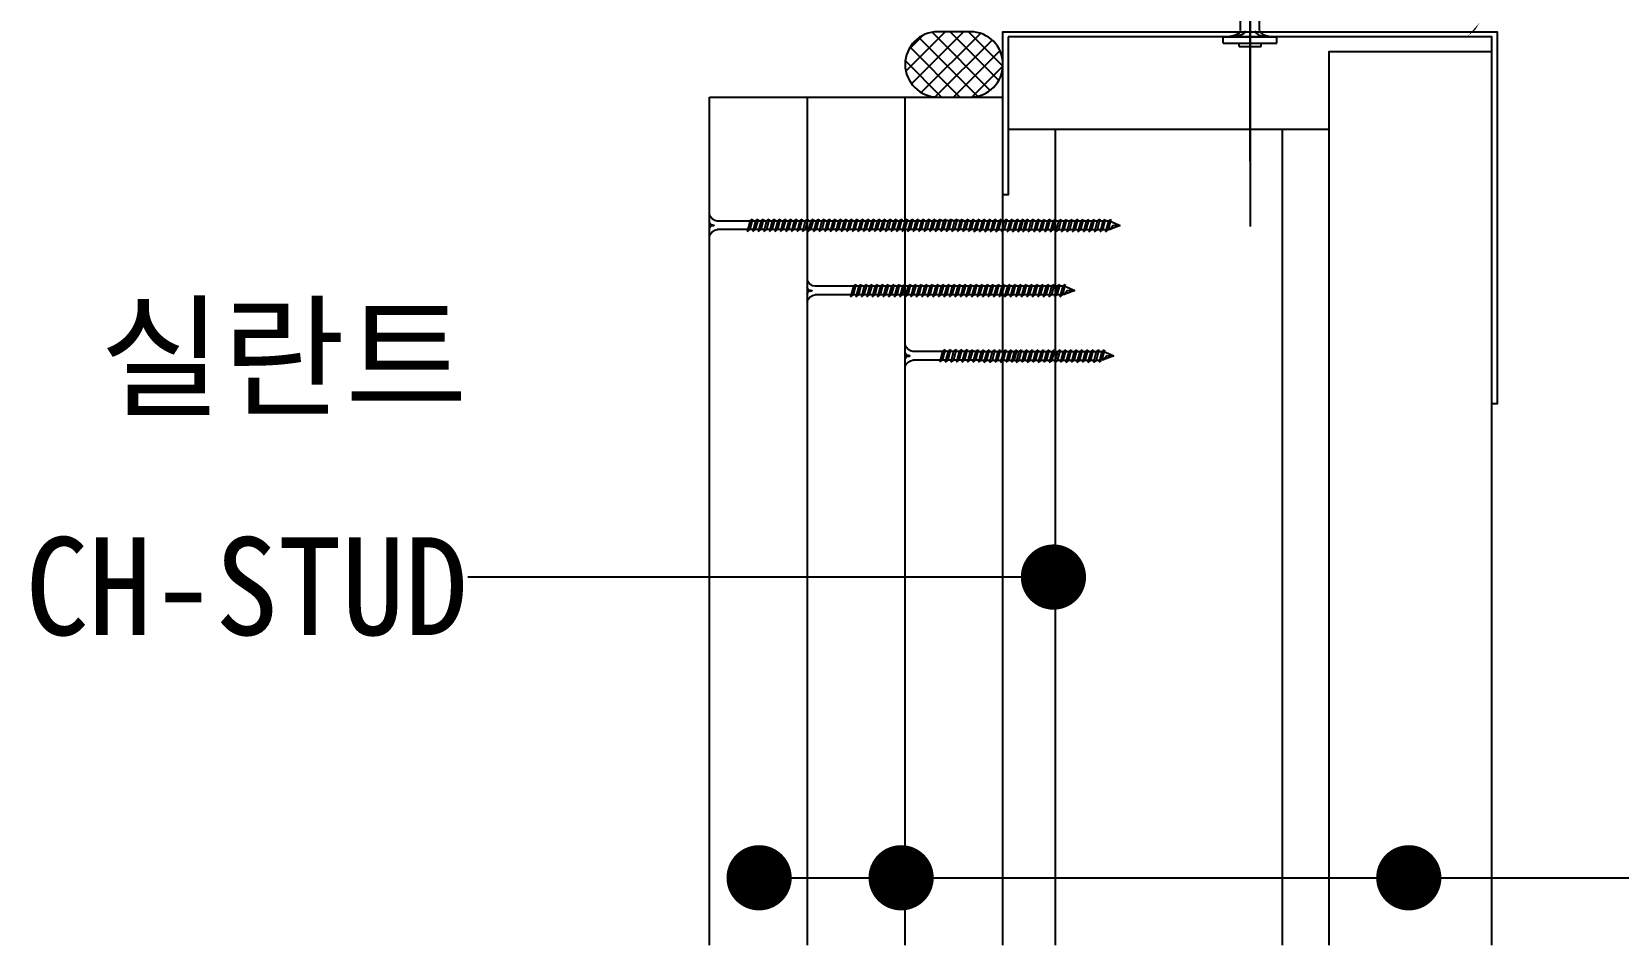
# Model space of a CAD drawing. Header units: millimetres. Extents: x 12704 to 16681, y 105 to 2866.
# Drawn here: x 12865.5 to 13108.9, y 695.2 to 835.2 of the extents above; entities that cross this region are included whole.
import ezdxf
from ezdxf.enums import TextEntityAlignment as Align

# ---------------------------------------------------------------- set-up
doc = ezdxf.new("R2010")
doc.units = ezdxf.units.MM
doc.header["$LTSCALE"] = 5
doc.linetypes.add('CEN', pattern=[62, 60, -1, 0, -1])
doc.layers.add('A-MKXS-LEAD', color=7, linetype='Continuous', lineweight=25)
doc.layers.add('A-MKXS-TEXT1', color=3, linetype='Continuous', lineweight=25)
for name, color, linetype in [('CEN', 1, 'CEN'), ('CHAN', 3, 'Continuous'), ('ele', 8, 'Continuous'), ('GB', 7, 'Continuous'), ('HAT', 8, 'Continuous'), ('SCREW2', 8, 'Continuous')]:
    doc.layers.add(name, color=color, linetype=linetype)
doc.styles.add('돋움체', font='')
doc.styles.get('돋움체').set_extended_font_data('DotumChe')

# ---------------------------------------------------------------- blocks, each defined once
blk = doc.blocks.new('고정못')
at = {"layer": 'CEN'}
blk.add_line((4.11, 55.13), (4.11, -27.57), dxfattribs=at)
at = {"layer": 'SCREW2'}
for p, q in [((2.66, 21.76), (4.11, 27.57)), ((4.11, 27.57), (5.56, 21.76)), ((2.66, 2.42), (2.66, 21.76)), ((5.56, 2.42), (5.56, 21.76)), ((0, 1.45), (8.22, 1.45)), ((0, 0.48), (0, 1.45)), ((0, 0.48), (8.22, 0.48)), ((2.42, 0), (2.42, 0.48)), ((2.42, 0), (5.8, 0)), ((5.8, 0), (5.8, 0.48)), ((8.22, 0.48), (8.22, 1.45))]:
    blk.add_line(p, q, dxfattribs=at)
blk.add_lwpolyline([(4.11, 27.57), (4.63, 22.28, 0.255479), (5.56, 21.76, 0.15073)], format="xyb", dxfattribs=at)
at = {"layer": 'SCREW2', "extrusion": (0, 0, -1)}
for centre, major_axis, ratio, start_param, end_param in [((0.06, 2.43), (2.6, 0.01), 0.375814, 0.025149, 1.595945), ((0.99, 2.42), (2.42, 0.09), 0.428989, 0.090861, 1.274963)]:
    blk.add_ellipse(centre, major_axis=major_axis, ratio=ratio, start_param=start_param, end_param=end_param, dxfattribs=at)
at = {"layer": 'SCREW2'}
for centre, major_axis, ratio, start_param, end_param in [((7.23, 2.42), (-2.42, 0.09), 0.428989, 0.090861, 1.274963), ((8.16, 2.43), (-2.6, 0.01), 0.375814, 0.025149, 1.595945)]:
    blk.add_ellipse(centre, major_axis=major_axis, ratio=ratio, start_param=start_param, end_param=end_param, dxfattribs=at)
blk = doc.blocks.new('나사못32')
at = {"layer": 'SCREW2'}
for p, q in [((1.6, 32), (0.98, 30.39)), ((1.64, 30.91), (1.6, 32)), ((2.27, 30.45), (1.6, 32)), ((2.24, 30.17), (0.63, 29.74)), ((0.63, 29.74), (0.92, 30.12)), ((2.25, 29.32), (0.63, 28.89)), ((0.63, 28.89), (0.92, 29.27)), ((2.53, 30.55), (0.92, 30.12)), ((0.92, 29.81), (0.92, 29.28)), ((2.53, 29.7), (0.92, 29.27)), ((0.98, 30.39), (1.64, 30.91)), ((0.98, 30.39), (0.98, 30.14)), ((2.24, 30.17), (2.53, 30.55)), ((2.24, 30.17), (2.24, 29.63)), ((2.24, 29.32), (2.24, 28.78)), ((2.25, 29.32), (2.53, 29.7)), ((2.25, 28.47), (0.63, 28.04)), ((0.63, 28.04), (0.92, 28.43)), ((2.24, 27.62), (0.63, 27.19)), ((0.63, 27.19), (0.91, 27.58)), ((2.24, 26.78), (0.63, 26.35)), ((2.53, 28.01), (0.91, 27.58)), ((0.92, 28.97), (0.92, 28.43)), ((2.54, 28.86), (0.92, 28.43)), ((0.92, 28.12), (0.92, 27.58)), ((0.92, 27.27), (0.92, 26.73)), ((2.53, 27.16), (0.92, 26.73)), ((2.24, 28.47), (2.24, 27.93)), ((2.24, 27.62), (2.53, 28.01)), ((2.24, 27.62), (2.24, 27.08)), ((2.24, 26.78), (2.53, 27.16)), ((2.24, 26.78), (2.24, 26.24)), ((2.25, 28.47), (2.54, 28.86)), ((0.63, 26.35), (0.92, 26.73)), ((2.25, 25.93), (0.63, 25.5)), ((0.63, 25.5), (0.92, 25.88)), ((2.25, 25.08), (0.63, 24.65)), ((0.63, 24.65), (0.92, 25.04)), ((2.53, 24.62), (0.91, 24.19)), ((0.92, 26.43), (0.92, 25.89)), ((2.53, 26.31), (0.92, 25.88)), ((0.92, 25.58), (0.92, 25.04)), ((2.54, 25.47), (0.92, 25.04)), ((0.92, 24.73), (0.92, 24.19)), ((2.24, 25.93), (2.24, 25.39)), ((2.24, 25.08), (2.24, 24.54)), ((2.24, 24.23), (2.53, 24.62)), ((2.25, 25.93), (2.53, 26.31)), ((2.25, 25.08), (2.54, 25.47)), ((2.24, 24.23), (0.63, 23.8)), ((0.63, 23.8), (0.91, 24.19)), ((2.24, 23.39), (0.63, 22.96)), ((0.63, 22.96), (0.92, 23.34)), ((2.25, 22.54), (0.63, 22.11)), ((0.63, 22.11), (0.92, 22.5)), ((0.92, 23.88), (0.92, 23.34)), ((2.53, 23.77), (0.92, 23.34)), ((0.92, 23.04), (0.92, 22.5)), ((2.53, 22.92), (0.92, 22.5)), ((0.92, 22.19), (0.92, 21.65)), ((2.54, 22.08), (0.92, 21.65)), ((2.24, 24.23), (2.24, 23.69)), ((2.24, 23.39), (2.53, 23.77)), ((2.24, 23.39), (2.24, 22.85)), ((2.24, 22.54), (2.24, 22)), ((2.25, 22.54), (2.53, 22.92)), ((2.25, 21.69), (2.54, 22.08)), ((2.25, 21.69), (0.63, 21.26)), ((0.63, 21.26), (0.92, 21.65)), ((2.25, 20), (0.63, 19.57)), ((0.63, 19.57), (0.92, 19.95)), ((2.25, 20.85), (0.64, 20.42)), ((0.64, 20.42), (0.92, 20.8)), ((0.92, 21.34), (0.92, 20.8)), ((2.54, 21.23), (0.92, 20.8)), ((0.92, 20.49), (0.92, 19.95)), ((2.53, 20.38), (0.92, 19.95)), ((0.92, 19.65), (0.92, 19.11)), ((2.54, 19.54), (0.92, 19.11)), ((2.24, 21.69), (2.24, 21.15)), ((2.24, 20.84), (2.24, 20.3)), ((2.24, 20), (2.24, 19.46)), ((2.25, 20.85), (2.54, 21.23)), ((2.25, 20), (2.53, 20.38)), ((2.25, 19.15), (2.54, 19.54)), ((2.25, 19.15), (0.63, 18.72)), ((0.63, 18.72), (0.92, 19.11)), ((2.25, 17.46), (0.63, 17.03)), ((0.63, 17.03), (0.92, 17.41)), ((2.25, 18.3), (0.64, 17.87)), ((0.64, 17.87), (0.92, 18.26)), ((0.92, 18.8), (0.92, 18.26)), ((2.54, 18.69), (0.92, 18.26)), ((0.92, 17.95), (0.92, 17.41)), ((2.54, 17.84), (0.92, 17.41)), ((0.92, 17.45), (0.92, 16.92)), ((0.92, 17.22), (0.92, 16.68)), ((2.54, 17.11), (0.92, 16.68)), ((2.24, 19.15), (2.24, 18.61)), ((2.24, 18.3), (2.24, 17.76)), ((2.24, 17.45), (2.24, 17.03)), ((2.25, 18.3), (2.54, 18.69)), ((2.25, 17.46), (2.54, 17.84)), ((2.25, 16.73), (2.54, 17.11)), ((2.25, 15.9), (0.63, 15.47)), ((0.63, 15.47), (0.92, 15.86)), ((2.25, 16.73), (0.64, 16.3)), ((0.64, 16.3), (0.92, 16.68)), ((2.25, 15.06), (0.64, 14.63)), ((0.64, 14.63), (0.92, 15.01)), ((0.92, 16.37), (0.92, 15.86)), ((2.54, 16.29), (0.92, 15.86)), ((0.92, 15.55), (0.92, 15.01)), ((2.54, 15.44), (0.92, 15.01)), ((0.92, 14.7), (0.92, 14.16)), ((2.24, 16.72), (2.24, 16.54)), ((2.24, 16.71), (2.24, 15.86)), ((2.24, 15.9), (2.24, 15.36)), ((2.25, 15.9), (2.54, 16.29)), ((2.25, 15.06), (2.54, 15.44)), ((2.25, 15.06), (2.25, 14.52)), ((2.25, 13.36), (0.63, 12.93)), ((0.63, 12.93), (0.92, 13.32)), ((2.25, 14.21), (0.64, 13.78)), ((0.64, 13.78), (0.92, 14.16)), ((2.25, 12.51), (0.64, 12.08)), ((0.64, 12.08), (0.92, 12.47)), ((2.54, 14.59), (0.92, 14.16)), ((0.92, 13.86), (0.92, 13.32)), ((2.54, 13.75), (0.92, 13.32)), ((0.92, 13.01), (0.92, 12.47)), ((2.54, 12.9), (0.92, 12.47)), ((2.24, 14.21), (2.24, 13.67)), ((2.24, 13.36), (2.24, 12.82)), ((2.24, 12.51), (2.24, 11.97)), ((2.25, 14.21), (2.54, 14.59)), ((2.25, 13.36), (2.54, 13.75)), ((2.25, 12.51), (2.54, 12.9)), ((2.25, 11.67), (0.64, 11.24)), ((0.64, 11.24), (0.92, 11.62)), ((2.26, 10.82), (0.64, 10.39)), ((0.64, 10.39), (0.93, 10.78)), ((2.27, 9.98), (0.65, 9.55)), ((0.65, 9.55), (0.94, 9.93)), ((0.92, 12.16), (0.92, 11.62)), ((2.54, 12.05), (0.92, 11.62)), ((0.93, 11.32), (0.93, 10.78)), ((2.55, 11.21), (0.93, 10.78)), ((0.94, 10.47), (0.94, 9.93)), ((2.55, 10.36), (0.94, 9.93)), ((2.25, 11.67), (2.54, 12.05)), ((2.25, 11.67), (2.25, 11.13)), ((2.26, 10.82), (2.55, 11.21)), ((2.26, 10.82), (2.26, 10.28)), ((2.27, 9.98), (2.55, 10.36)), ((2.27, 9.98), (2.27, 9.44)), ((2.27, 9.13), (0.66, 8.7)), ((0.66, 8.7), (0.94, 9.09)), ((2.27, 8.28), (0.66, 7.85)), ((0.66, 7.85), (0.95, 8.24)), ((2.28, 7.44), (0.67, 7.01)), ((0.67, 7.01), (0.95, 7.39)), ((2.56, 9.51), (0.94, 9.09)), ((0.95, 9.63), (0.95, 9.09)), ((0.95, 8.78), (0.95, 8.24)), ((2.56, 8.67), (0.95, 8.24)), ((0.95, 7.93), (0.95, 7.39)), ((2.57, 7.82), (0.95, 7.39)), ((2.27, 9.13), (2.56, 9.51)), ((2.27, 9.13), (2.27, 8.59)), ((2.27, 8.28), (2.56, 8.67)), ((2.27, 8.28), (2.27, 7.74)), ((2.28, 7.44), (2.57, 7.82)), ((2.28, 7.44), (2.28, 6.9)), ((2.29, 6.59), (0.67, 6.16)), ((0.67, 6.16), (0.96, 6.55)), ((2.28, 5.74), (0.67, 5.31)), ((0.67, 5.31), (0.95, 5.7)), ((2.57, 6.13), (0.95, 5.7)), ((0.95, 5.39), (0.95, 1.19)), ((0.96, 7.09), (0.96, 6.55)), ((2.57, 6.98), (0.96, 6.55)), ((0.96, 6.24), (0.96, 5.7)), ((2.27, 5.74), (2.27, 1.19)), ((2.28, 6.59), (2.28, 6.05)), ((2.28, 5.74), (2.57, 6.13)), ((2.29, 6.59), (2.57, 6.98)), ((0, 0), (1.12, 0)), ((1.57, 0.48), (1.57, 0.65)), ((1.63, 0.68), (1.6, 0.68)), ((1.66, 0.48), (1.66, 0.65)), ((2.11, 0), (3.23, 0))]:
    blk.add_line(p, q, dxfattribs=at)
for centre, radius, start, end in [((-0.44, 1.33), 1.4, 288.341, 354.2702), ((1.1, 0.47), 0.473, 267.5265, 0.9138), ((1.61, -1.99), 2.05, 80.2866, 99.7134), ((1.6, 0.65), 0.033, 90, 180), ((1.63, 0.65), 0.033, 360, 90), ((2.13, 0.47), 0.473, 179.0862, 272.4735), ((3.67, 1.33), 1.4, 185.7298, 251.659)]:
    blk.add_arc(centre, radius, start, end, dxfattribs=at)
blk = doc.blocks.new('나사못41')
at = {"layer": 'SCREW2'}
for p, q in [((2.25, 39.17), (0.63, 38.74)), ((0.63, 38.74), (0.92, 39.12)), ((2.54, 39.55), (0.92, 39.12)), ((1.6, 41), (0.98, 39.39)), ((0.98, 39.39), (1.64, 39.91)), ((0.98, 39.39), (0.98, 39.14)), ((1.64, 39.91), (1.6, 41)), ((2.26, 39.48), (1.6, 41)), ((2.25, 39.17), (2.54, 39.55)), ((2.25, 39.17), (2.25, 38.63)), ((2.25, 38.32), (0.63, 37.89)), ((0.63, 37.89), (0.92, 38.27)), ((2.25, 36.62), (0.63, 36.19)), ((0.63, 36.19), (0.92, 36.58)), ((2.25, 37.47), (0.64, 37.04)), ((0.64, 37.04), (0.92, 37.43)), ((2.54, 38.7), (0.92, 38.27)), ((2.54, 37.86), (0.92, 37.43)), ((2.53, 37.01), (0.92, 36.58)), ((0.93, 38.81), (0.93, 38.28)), ((0.93, 37.97), (0.93, 37.43)), ((0.93, 37.12), (0.93, 36.58)), ((2.25, 38.32), (2.54, 38.7)), ((2.25, 38.32), (2.25, 37.78)), ((2.25, 37.47), (2.54, 37.86)), ((2.25, 37.47), (2.25, 36.93)), ((2.25, 36.62), (2.53, 37.01)), ((2.25, 36.62), (2.25, 36.08)), ((2.25, 35.78), (0.63, 35.35)), ((0.63, 35.35), (0.92, 35.73)), ((2.25, 34.93), (0.63, 34.5)), ((0.63, 34.5), (0.92, 34.88)), ((2.25, 34.08), (0.64, 33.65)), ((2.54, 36.16), (0.92, 35.73)), ((2.54, 35.31), (0.92, 34.88)), ((2.54, 34.47), (0.92, 34.04)), ((0.93, 36.27), (0.93, 35.73)), ((0.93, 35.43), (0.93, 34.89)), ((0.93, 34.58), (0.93, 34.04)), ((2.25, 35.78), (2.54, 36.16)), ((2.25, 35.78), (2.25, 35.24)), ((2.25, 34.93), (2.54, 35.31)), ((2.25, 34.93), (2.25, 34.39)), ((2.25, 34.08), (2.54, 34.47)), ((2.25, 34.08), (2.25, 33.54)), ((2.25, 33.23), (0.63, 32.8)), ((0.63, 32.8), (0.92, 33.19)), ((2.25, 32.39), (0.63, 31.96)), ((0.63, 31.96), (0.92, 32.34)), ((0.64, 33.65), (0.92, 34.04)), ((2.53, 33.62), (0.92, 33.19)), ((2.54, 32.77), (0.92, 32.34)), ((2.54, 31.92), (0.92, 31.5)), ((0.93, 33.73), (0.93, 33.19)), ((0.93, 32.88), (0.93, 32.34)), ((0.93, 32.04), (0.93, 31.5)), ((2.25, 33.23), (2.53, 33.62)), ((2.25, 33.23), (2.25, 32.69)), ((2.25, 32.39), (2.54, 32.77)), ((2.25, 32.39), (2.25, 31.85)), ((2.25, 31.54), (2.54, 31.92)), ((2.25, 31.54), (0.63, 31.11)), ((0.63, 31.11), (0.92, 31.5)), ((2.25, 30.69), (0.64, 30.26)), ((0.64, 30.26), (0.92, 30.65)), ((2.25, 29.85), (0.64, 29.42)), ((0.64, 29.42), (0.93, 29.8)), ((2.54, 31.08), (0.92, 30.65)), ((2.54, 29.38), (0.92, 28.95)), ((0.93, 31.19), (0.93, 30.65)), ((0.93, 30.34), (0.93, 29.8)), ((2.54, 30.23), (0.93, 29.8)), ((0.93, 29.49), (0.93, 28.95)), ((2.25, 31.54), (2.25, 31)), ((2.25, 30.69), (2.54, 31.08)), ((2.25, 30.69), (2.25, 30.15)), ((2.25, 29.85), (2.54, 30.23)), ((2.25, 29.84), (2.25, 29.3)), ((2.25, 29), (2.54, 29.38)), ((2.25, 29), (0.63, 28.57)), ((0.63, 28.57), (0.92, 28.95)), ((2.25, 28.15), (0.64, 27.72)), ((0.64, 27.72), (0.92, 28.11)), ((2.25, 27.3), (0.64, 26.87)), ((0.64, 26.87), (0.93, 27.26)), ((2.54, 28.54), (0.92, 28.11)), ((2.54, 26.84), (0.92, 26.41)), ((0.93, 28.65), (0.93, 28.11)), ((0.93, 27.8), (0.93, 27.26)), ((2.54, 27.69), (0.93, 27.26)), ((0.93, 26.95), (0.93, 26.41)), ((2.25, 29), (2.25, 28.46)), ((2.25, 28.15), (2.54, 28.54)), ((2.25, 28.15), (2.25, 27.61)), ((2.25, 27.3), (2.54, 27.69)), ((2.25, 27.3), (2.25, 26.76)), ((2.25, 26.46), (2.54, 26.84)), ((2.25, 24.76), (0.63, 24.33)), ((0.63, 24.33), (0.92, 24.72)), ((2.25, 26.46), (0.64, 26.03)), ((0.64, 26.03), (0.92, 26.41)), ((2.25, 25.61), (0.64, 25.18)), ((0.64, 25.18), (0.93, 25.56)), ((2.54, 25.15), (0.92, 24.72)), ((0.93, 26.1), (0.93, 25.56)), ((2.54, 25.99), (0.93, 25.56)), ((0.93, 25.26), (0.93, 24.72)), ((0.93, 24.41), (0.93, 23.87)), ((2.25, 26.45), (2.25, 25.92)), ((2.25, 25.61), (2.54, 25.99)), ((2.25, 25.61), (2.25, 25.07)), ((2.25, 24.76), (2.54, 25.15)), ((2.25, 24.76), (2.25, 24.22)), ((2.25, 23.91), (0.64, 23.48)), ((0.64, 23.48), (0.92, 23.87)), ((2.25, 23.07), (0.64, 22.64)), ((0.64, 22.64), (0.93, 23.02)), ((2.26, 22.22), (0.64, 21.79)), ((0.64, 21.79), (0.93, 22.18)), ((2.54, 24.3), (0.92, 23.87)), ((0.93, 23.56), (0.93, 23.02)), ((2.54, 23.45), (0.93, 23.02)), ((0.93, 22.71), (0.93, 22.18)), ((2.54, 22.6), (0.93, 22.18)), ((2.25, 23.91), (2.54, 24.3)), ((2.25, 23.91), (2.25, 23.37)), ((2.25, 23.07), (2.54, 23.45)), ((2.25, 23.06), (2.25, 20.53)), ((2.26, 22.22), (2.54, 22.6)), ((2.25, 21.37), (0.64, 20.94)), ((0.64, 20.94), (0.93, 21.33)), ((2.26, 20.53), (0.64, 20.1)), ((0.64, 20.1), (0.93, 20.48)), ((2.25, 19.68), (0.64, 19.25)), ((0.64, 19.25), (0.92, 19.63)), ((2.54, 20.06), (0.92, 19.63)), ((0.93, 21.87), (0.93, 21.33)), ((2.54, 21.76), (0.93, 21.33)), ((0.93, 21.02), (0.93, 20.48)), ((2.54, 20.91), (0.93, 20.48)), ((0.93, 20.17), (0.93, 19.63)), ((2.25, 21.37), (2.54, 21.76)), ((2.25, 21.37), (2.25, 20.83)), ((2.25, 20.52), (2.25, 19.98)), ((2.25, 19.68), (2.54, 20.06)), ((2.25, 19.68), (2.25, 19.14)), ((2.26, 20.53), (2.54, 20.91)), ((2.25, 18.83), (0.64, 18.4)), ((0.64, 18.4), (0.93, 18.79)), ((2.26, 17.98), (0.64, 17.55)), ((0.64, 17.55), (0.93, 17.94)), ((2.26, 17.14), (0.64, 16.71)), ((0.64, 16.71), (0.93, 17.09)), ((0.93, 19.32), (0.93, 18.79)), ((2.54, 19.21), (0.93, 18.79)), ((0.93, 18.48), (0.93, 17.94)), ((0.93, 18.48), (0.93, 17.94)), ((2.54, 18.37), (0.93, 17.94)), ((0.93, 17.63), (0.93, 17.09)), ((2.55, 17.52), (0.93, 17.09)), ((2.25, 18.83), (2.54, 19.21)), ((2.25, 18.83), (2.25, 18.29)), ((2.25, 17.98), (2.25, 17.44)), ((2.25, 17.13), (2.25, 16.59)), ((2.26, 17.98), (2.54, 18.37)), ((2.26, 17.14), (2.55, 17.52)), ((2.26, 15.44), (0.64, 15.01)), ((0.64, 15.01), (0.93, 15.4)), ((2.26, 16.29), (0.65, 15.86)), ((0.65, 15.86), (0.93, 16.24)), ((0.93, 16.78), (0.93, 16.24)), ((2.55, 16.67), (0.93, 16.24)), ((0.93, 15.94), (0.93, 15.4)), ((2.54, 15.83), (0.93, 15.4)), ((0.93, 15.09), (0.93, 14.55)), ((2.55, 14.98), (0.93, 14.55)), ((2.25, 16.29), (2.25, 15.75)), ((2.25, 15.44), (2.25, 14.9)), ((2.26, 16.29), (2.55, 16.67)), ((2.26, 15.44), (2.54, 15.83)), ((2.26, 14.59), (2.55, 14.98)), ((2.26, 14.59), (0.64, 14.16)), ((0.64, 14.16), (0.93, 14.55)), ((2.26, 13.75), (0.65, 13.32)), ((0.65, 13.32), (0.93, 13.7)), ((2.26, 12.9), (0.65, 12.47)), ((0.65, 12.47), (0.93, 12.86)), ((0.93, 14.24), (0.93, 13.7)), ((2.55, 14.13), (0.93, 13.7)), ((0.93, 13.39), (0.93, 12.86)), ((2.55, 13.29), (0.93, 12.86)), ((0.93, 12.55), (0.93, 12.01)), ((2.55, 12.44), (0.93, 12.01)), ((2.25, 14.59), (2.25, 14.05)), ((2.25, 13.75), (2.25, 13.21)), ((2.26, 13.75), (2.55, 14.13)), ((2.26, 12.9), (2.55, 13.29)), ((2.26, 12.9), (2.26, 12.36)), ((2.26, 12.05), (2.55, 12.44)), ((2.26, 12.05), (0.65, 11.62)), ((0.65, 11.62), (0.93, 12.01)), ((2.26, 11.21), (0.65, 10.78)), ((0.65, 10.78), (0.93, 11.16)), ((2.26, 10.38), (0.65, 9.95)), ((0.65, 9.95), (0.93, 10.33)), ((0.93, 11.7), (0.93, 10.33)), ((2.55, 11.59), (0.93, 11.16)), ((2.55, 10.76), (0.93, 10.33)), ((0.93, 10.02), (0.93, 9.5)), ((2.55, 9.93), (0.93, 9.5)), ((2.25, 12.05), (2.25, 11.51)), ((2.25, 11.2), (2.25, 10.68)), ((2.25, 10.37), (2.25, 9.85)), ((2.26, 11.21), (2.55, 11.59)), ((2.26, 10.38), (2.55, 10.76)), ((2.26, 9.55), (2.55, 9.93)), ((2.26, 9.55), (0.65, 9.12)), ((0.65, 9.12), (0.93, 9.5)), ((2.26, 8.72), (0.65, 8.29)), ((0.65, 8.29), (0.93, 8.67)), ((2.26, 7.89), (0.65, 7.46)), ((0.65, 7.46), (0.93, 7.84)), ((0.93, 9.19), (0.93, 8.67)), ((2.55, 9.1), (0.93, 8.67)), ((0.93, 8.36), (0.93, 7.84)), ((2.55, 8.27), (0.93, 7.84)), ((0.93, 7.53), (0.93, 7.01)), ((2.55, 7.44), (0.93, 7.01)), ((2.25, 9.54), (2.25, 9.02)), ((2.25, 8.71), (2.25, 8.19)), ((2.25, 7.88), (2.25, 7.36)), ((2.26, 8.72), (2.55, 9.1)), ((2.26, 7.89), (2.55, 8.27)), ((2.26, 7.06), (2.55, 7.44)), ((2.26, 7.06), (0.65, 6.63)), ((0.65, 6.63), (0.93, 7.01)), ((0.93, 6.7), (0.93, 1.19)), ((2.25, 7.05), (2.25, 1.19)), ((1.54, 0.48), (1.54, 0.65)), ((1.6, 0.68), (1.57, 0.68)), ((1.63, 0.48), (1.63, 0.65)), ((2.08, 0), (3.2, 0)), ((-0.03, 0), (1.09, 0))]:
    blk.add_line(p, q, dxfattribs=at)
for centre, radius, start, end in [((-0.49, 1.35), 1.43, 288.6613, 353.4469), ((1.07, 0.47), 0.473, 267.5265, 0.9138), ((1.59, -1.99), 2.05, 80.2866, 99.7134), ((1.57, 0.65), 0.033, 90, 180), ((1.6, 0.65), 0.033, 0, 90), ((2.1, 0.47), 0.473, 179.0862, 272.4735), ((3.64, 1.33), 1.4, 185.7298, 251.659)]:
    blk.add_arc(centre, radius, start, end, dxfattribs=at)
blk = doc.blocks.new('나사못63')
at = {"layer": 'SCREW2'}
for p, q in [((2.24, 61.17, 0), (0.63, 60.74, 0)), ((0.63, 60.74, 0), (0.92, 61.12, 0)), ((2.53, 61.55, 0), (0.92, 61.12, 0)), ((1.6, 63, 0), (0.98, 61.39, 0)), ((0.98, 61.39, 0), (1.64, 61.91, 0)), ((0.98, 61.39, 0), (0.98, 61.14, 0)), ((1.64, 61.91, 0), (1.6, 63, 0)), ((2.27, 61.45, 0), (1.6, 63, 0)), ((2.24, 61.17, 0), (2.53, 61.55, 0)), ((2.24, 61.17, 0), (2.24, 60.63, 0)), ((2.25, 60.32, 0), (0.63, 59.89, 0)), ((0.63, 59.89, 0), (0.92, 60.27, 0)), ((2.25, 59.47, 0), (0.63, 59.04, 0)), ((0.63, 59.04, 0), (0.92, 59.43, 0)), ((2.24, 58.62, 0), (0.63, 58.19, 0)), ((0.63, 58.19, 0), (0.91, 58.58, 0)), ((2.53, 59.01, 0), (0.91, 58.58, 0)), ((0.92, 60.81, 0), (0.92, 60.28, 0)), ((2.53, 60.7, 0), (0.92, 60.27, 0)), ((0.92, 59.97, 0), (0.92, 59.43, 0)), ((2.54, 59.86, 0), (0.92, 59.43, 0)), ((0.92, 59.12, 0), (0.92, 58.58, 0)), ((2.24, 60.32, 0), (2.24, 59.78, 0)), ((2.24, 59.47, 0), (2.24, 58.93, 0)), ((2.24, 58.62, 0), (2.53, 59.01, 0)), ((2.24, 58.62, 0), (2.24, 58.08, 0)), ((2.25, 60.32, 0), (2.53, 60.7, 0)), ((2.25, 59.47, 0), (2.54, 59.86, 0)), ((2.24, 57.78, 0), (0.63, 57.35, 0)), ((0.63, 57.35, 0), (0.92, 57.73, 0)), ((2.25, 56.93, 0), (0.63, 56.5, 0)), ((0.63, 56.5, 0), (0.92, 56.88, 0)), ((2.25, 56.08, 0), (0.63, 55.65, 0)), ((0.63, 55.65, 0), (0.92, 56.04, 0)), ((0.92, 58.27, 0), (0.92, 57.73, 0)), ((2.53, 58.16, 0), (0.92, 57.73, 0)), ((0.92, 57.43, 0), (0.92, 56.89, 0)), ((2.53, 57.31, 0), (0.92, 56.88, 0)), ((0.92, 56.58, 0), (0.92, 56.04, 0)), ((2.54, 56.47, 0), (0.92, 56.04, 0)), ((2.24, 57.78, 0), (2.53, 58.16, 0)), ((2.24, 57.78, 0), (2.24, 57.24, 0)), ((2.24, 56.93, 0), (2.24, 56.39, 0)), ((2.24, 56.08, 0), (2.24, 55.54, 0)), ((2.25, 56.93, 0), (2.53, 57.31, 0)), ((2.25, 56.08, 0), (2.54, 56.47, 0)), ((2.24, 55.23, 0), (0.63, 54.8, 0)), ((0.63, 54.8, 0), (0.91, 55.19, 0)), ((2.24, 54.39, 0), (0.63, 53.96, 0)), ((0.63, 53.96, 0), (0.92, 54.34, 0)), ((2.25, 53.54, 0), (0.63, 53.11, 0)), ((2.53, 55.62, 0), (0.91, 55.19, 0)), ((0.92, 55.73, 0), (0.92, 55.19, 0)), ((0.92, 54.88, 0), (0.92, 54.34, 0)), ((2.53, 54.77, 0), (0.92, 54.34, 0)), ((0.92, 54.04, 0), (0.92, 53.5, 0)), ((2.53, 53.92, 0), (0.92, 53.5, 0)), ((2.24, 55.23, 0), (2.53, 55.62, 0)), ((2.24, 55.23, 0), (2.24, 54.69, 0)), ((2.24, 54.39, 0), (2.53, 54.77, 0)), ((2.24, 54.39, 0), (2.24, 53.85, 0)), ((2.24, 53.54, 0), (2.24, 53, 0)), ((2.25, 53.54, 0), (2.53, 53.92, 0)), ((0.63, 53.11, 0), (0.92, 53.5, 0)), ((2.25, 52.69, 0), (0.63, 52.26, 0)), ((0.63, 52.26, 0), (0.92, 52.65, 0)), ((2.25, 51.85, 0), (0.64, 51.42, 0)), ((0.64, 51.42, 0), (0.92, 51.8, 0)), ((0.92, 53.19, 0), (0.92, 52.65, 0)), ((2.54, 53.08, 0), (0.92, 52.65, 0)), ((0.92, 52.34, 0), (0.92, 51.8, 0)), ((2.54, 52.23, 0), (0.92, 51.8, 0)), ((0.92, 51.49, 0), (0.92, 50.95, 0)), ((2.53, 51.38, 0), (0.92, 50.95, 0)), ((2.24, 52.69, 0), (2.24, 52.15, 0)), ((2.24, 51.84, 0), (2.24, 51.3, 0)), ((2.25, 52.69, 0), (2.54, 53.08, 0)), ((2.25, 51.85, 0), (2.54, 52.23, 0)), ((2.25, 51, 0), (2.53, 51.38, 0)), ((2.25, 51, 0), (0.63, 50.57, 0)), ((0.63, 50.57, 0), (0.92, 50.95, 0)), ((2.25, 50.15, 0), (0.63, 49.72, 0)), ((0.63, 49.72, 0), (0.92, 50.11, 0)), ((2.25, 49.3, 0), (0.64, 48.87, 0)), ((0.64, 48.87, 0), (0.92, 49.26, 0)), ((0.92, 50.65, 0), (0.92, 50.11, 0)), ((2.54, 50.54, 0), (0.92, 50.11, 0)), ((0.92, 49.8, 0), (0.92, 49.26, 0)), ((2.54, 49.69, 0), (0.92, 49.26, 0)), ((0.92, 48.95, 0), (0.92, 48.41, 0)), ((2.54, 48.84, 0), (0.92, 48.41, 0)), ((2.24, 51, 0), (2.24, 50.46, 0)), ((2.24, 50.15, 0), (2.24, 49.61, 0)), ((2.24, 49.3, 0), (2.24, 48.76, 0)), ((2.25, 50.15, 0), (2.54, 50.54, 0)), ((2.25, 49.3, 0), (2.54, 49.69, 0)), ((2.25, 48.46, 0), (2.54, 48.84, 0)), ((2.25, 48.46, 0), (0.63, 48.03, 0)), ((0.63, 48.03, 0), (0.92, 48.41, 0)), ((2.25, 46.9, 0), (0.63, 46.47, 0)), ((0.63, 46.47, 0), (0.92, 46.86, 0)), ((2.25, 47.73, 0), (0.64, 47.3, 0)), ((0.64, 47.3, 0), (0.92, 47.68, 0)), ((0.92, 48.45, 0), (0.92, 47.92, 0)), ((0.92, 48.22, 0), (0.92, 47.68, 0)), ((2.54, 48.11, 0), (0.92, 47.68, 0)), ((0.92, 47.37, 0), (0.92, 46.86, 0)), ((2.54, 47.29, 0), (0.92, 46.86, 0)), ((0.92, 46.55, 0), (0.92, 46.01, 0)), ((2.54, 46.44, 0), (0.92, 46.01, 0)), ((2.24, 48.45, 0), (2.24, 48.03, 0)), ((2.24, 47.72, 0), (2.24, 47.54, 0)), ((2.24, 47.71, 0), (2.24, 46.86, 0)), ((2.24, 46.9, 0), (2.24, 46.36, 0)), ((2.25, 47.73, 0), (2.54, 48.11, 0)), ((2.25, 46.9, 0), (2.54, 47.29, 0)), ((2.25, 46.06, 0), (2.54, 46.44, 0)), ((2.25, 44.36, 0), (0.63, 43.93, 0)), ((0.63, 43.93, 0), (0.92, 44.32, 0)), ((2.25, 46.06, 0), (0.64, 45.63, 0)), ((0.64, 45.63, 0), (0.92, 46.01, 0)), ((2.25, 45.21, 0), (0.64, 44.78, 0)), ((0.64, 44.78, 0), (0.92, 45.16, 0)), ((0.92, 45.7, 0), (0.92, 45.16, 0)), ((2.54, 45.59, 0), (0.92, 45.16, 0)), ((0.92, 44.86, 0), (0.92, 44.32, 0)), ((2.54, 44.75, 0), (0.92, 44.32, 0)), ((0.92, 44.01, 0), (0.92, 43.47, 0)), ((2.54, 43.9, 0), (0.92, 43.47, 0)), ((2.24, 45.21, 0), (2.24, 44.67, 0)), ((2.24, 44.36, 0), (2.24, 43.82, 0)), ((2.25, 46.06, 0), (2.25, 45.52, 0)), ((2.25, 45.21, 0), (2.54, 45.59, 0)), ((2.25, 44.36, 0), (2.54, 44.75, 0)), ((2.25, 43.51, 0), (2.54, 43.9, 0)), ((2.25, 43.51, 0), (0.64, 43.08, 0)), ((0.64, 43.08, 0), (0.92, 43.47, 0)), ((2.25, 42.67, 0), (0.64, 42.24, 0)), ((0.64, 42.24, 0), (0.92, 42.62, 0)), ((2.26, 41.82, 0), (0.64, 41.39, 0)), ((0.64, 41.39, 0), (0.93, 41.78, 0)), ((0.92, 43.16, 0), (0.92, 42.62, 0)), ((2.54, 43.05, 0), (0.92, 42.62, 0)), ((0.93, 42.32, 0), (0.93, 41.78, 0)), ((2.55, 42.21, 0), (0.93, 41.78, 0)), ((0.94, 41.47, 0), (0.94, 40.93, 0)), ((2.24, 43.51, 0), (2.24, 42.97, 0)), ((2.25, 42.67, 0), (2.54, 43.05, 0)), ((2.25, 42.67, 0), (2.25, 42.13, 0)), ((2.26, 41.82, 0), (2.55, 42.21, 0)), ((2.26, 41.82, 0), (2.26, 41.28, 0)), ((2.27, 40.98, 0), (0.65, 40.55, 0)), ((0.65, 40.55, 0), (0.94, 40.93, 0)), ((2.27, 40.13, 0), (0.66, 39.7, 0)), ((0.66, 39.7, 0), (0.94, 40.09, 0)), ((2.27, 39.28, 0), (0.66, 38.85, 0)), ((0.66, 38.85, 0), (0.95, 39.24, 0)), ((2.55, 41.36, 0), (0.94, 40.93, 0)), ((2.56, 40.51, 0), (0.94, 40.09, 0)), ((0.95, 40.63, 0), (0.95, 40.09, 0)), ((0.95, 39.78, 0), (0.95, 39.24, 0)), ((2.56, 39.67, 0), (0.95, 39.24, 0)), ((0.95, 38.93, 0), (0.95, 38.39, 0)), ((2.27, 40.98, 0), (2.55, 41.36, 0)), ((2.27, 40.98, 0), (2.27, 40.44, 0)), ((2.27, 40.13, 0), (2.56, 40.51, 0)), ((2.27, 40.13, 0), (2.27, 39.59, 0)), ((2.27, 39.28, 0), (2.56, 39.67, 0)), ((2.27, 39.28, 0), (2.27, 38.74, 0)), ((2.28, 38.44, 0), (0.67, 38.01, 0)), ((0.67, 38.01, 0), (0.95, 38.39, 0)), ((2.29, 37.59, 0), (0.67, 37.16, 0)), ((0.67, 37.16, 0), (0.96, 37.55, 0)), ((2.28, 36.74, 0), (0.67, 36.31, 0)), ((0.67, 36.31, 0), (0.95, 36.7, 0)), ((2.57, 38.82, 0), (0.95, 38.39, 0)), ((2.57, 37.13, 0), (0.95, 36.7, 0)), ((0.96, 38.09, 0), (0.96, 37.55, 0)), ((2.57, 37.98, 0), (0.96, 37.55, 0)), ((0.96, 37.24, 0), (0.96, 36.7, 0)), ((2.28, 38.44, 0), (2.57, 38.82, 0)), ((2.28, 38.44, 0), (2.28, 37.9, 0)), ((2.28, 37.59, 0), (2.28, 37.05, 0)), ((2.28, 36.74, 0), (2.57, 37.13, 0)), ((2.28, 36.74, 0), (2.28, 36.2, 0)), ((2.29, 37.59, 0), (2.57, 37.98, 0)), ((2.28, 35.9, 0), (0.67, 35.47, 0)), ((0.67, 35.47, 0), (0.95, 35.85, 0)), ((2.29, 35.05, 0), (0.67, 34.62, 0)), ((0.67, 34.62, 0), (0.96, 35, 0)), ((2.28, 34.2, 0), (0.67, 33.77, 0)), ((0.67, 33.77, 0), (0.95, 34.16, 0)), ((2.57, 36.28, 0), (0.95, 35.85, 0)), ((0.95, 34.7, 0), (0.95, 34.16, 0)), ((2.57, 34.59, 0), (0.95, 34.16, 0)), ((0.96, 36.39, 0), (0.96, 35.85, 0)), ((0.96, 35.54, 0), (0.96, 35, 0)), ((2.57, 35.43, 0), (0.96, 35, 0)), ((2.27, 35.05, 0), (2.27, 34.51, 0)), ((2.27, 34.2, 0), (2.27, 33.66, 0)), ((2.28, 35.9, 0), (2.57, 36.28, 0)), ((2.28, 35.89, 0), (2.28, 35.36, 0)), ((2.28, 34.2, 0), (2.57, 34.59, 0)), ((2.29, 35.05, 0), (2.57, 35.43, 0)), ((2.28, 33.35, 0), (0.67, 32.92, 0)), ((0.67, 32.92, 0), (0.95, 33.31, 0)), ((2.28, 32.51, 0), (0.67, 32.08, 0)), ((0.67, 32.08, 0), (0.95, 32.46, 0)), ((2.28, 31.66, 0), (0.67, 31.23, 0)), ((0.95, 33.85, 0), (0.95, 33.31, 0)), ((2.57, 33.74, 0), (0.95, 33.31, 0)), ((0.95, 33, 0), (0.95, 32.46, 0)), ((2.57, 32.89, 0), (0.95, 32.46, 0)), ((0.95, 32.15, 0), (0.95, 31.61, 0)), ((2.57, 32.04, 0), (0.95, 31.61, 0)), ((2.27, 33.35, 0), (2.27, 32.81, 0)), ((2.27, 32.5, 0), (2.27, 31.97, 0)), ((2.27, 31.66, 0), (2.27, 31.12, 0)), ((2.28, 33.35, 0), (2.57, 33.74, 0)), ((2.28, 32.51, 0), (2.57, 32.89, 0)), ((2.28, 31.66, 0), (2.57, 32.04, 0)), ((0.67, 31.23, 0), (0.95, 31.61, 0)), ((2.28, 30.81, 0), (0.67, 30.38, 0)), ((0.67, 30.38, 0), (0.95, 30.77, 0)), ((2.28, 29.96, 0), (0.67, 29.53, 0)), ((0.67, 29.53, 0), (0.95, 29.92, 0)), ((0.95, 31.31, 0), (0.95, 30.77, 0)), ((2.57, 31.2, 0), (0.95, 30.77, 0)), ((0.95, 30.46, 0), (0.95, 29.92, 0)), ((2.57, 30.35, 0), (0.95, 29.92, 0)), ((0.95, 29.61, 0), (0.95, 29.07, 0)), ((2.57, 29.5, 0), (0.95, 29.07, 0)), ((2.27, 30.81, 0), (2.27, 30.27, 0)), ((2.27, 29.96, 0), (2.27, 29.42, 0)), ((2.28, 30.81, 0), (2.57, 31.2, 0)), ((2.28, 29.96, 0), (2.57, 30.35, 0)), ((2.28, 29.12, 0), (2.57, 29.5, 0)), ((2.28, 29.12, 0), (0.67, 28.69, 0)), ((0.67, 28.69, 0), (0.95, 29.07, 0)), ((2.29, 28.27, 0), (0.67, 27.84, 0)), ((0.67, 27.84, 0), (0.96, 28.22, 0)), ((2.28, 27.42, 0), (0.67, 26.99, 0)), ((0.67, 26.99, 0), (0.95, 27.37, 0)), ((0.95, 28.76, 0), (0.95, 28.22, 0)), ((0.95, 27.91, 0), (0.95, 27.37, 0)), ((2.57, 27.8, 0), (0.95, 27.37, 0)), ((0.95, 27.06, 0), (0.95, 26.53, 0)), ((2.57, 26.95, 0), (0.95, 26.53, 0)), ((2.57, 28.65, 0), (0.96, 28.22, 0)), ((2.27, 29.11, 0), (2.27, 28.57, 0)), ((2.27, 28.26, 0), (2.27, 27.72, 0)), ((2.27, 27.42, 0), (2.27, 26.88, 0)), ((2.28, 27.42, 0), (2.57, 27.8, 0)), ((2.28, 26.57, 0), (2.57, 26.95, 0)), ((2.29, 28.27, 0), (2.57, 28.65, 0)), ((2.28, 26.57, 0), (0.67, 26.14, 0)), ((0.67, 26.14, 0), (0.95, 26.53, 0)), ((2.28, 25.72, 0), (0.67, 25.29, 0)), ((0.67, 25.29, 0), (0.95, 25.68, 0)), ((2.29, 24.87, 0), (0.67, 24.44, 0)), ((0.67, 24.44, 0), (0.96, 24.83, 0)), ((0.95, 26.22, 0), (0.95, 25.68, 0)), ((2.57, 26.11, 0), (0.95, 25.68, 0)), ((0.95, 25.37, 0), (0.95, 24.82, 0)), ((0.95, 24.52, 0), (0.95, 23.98, 0)), ((2.57, 24.41, 0), (0.95, 23.98, 0)), ((2.57, 25.26, 0), (0.96, 24.83, 0)), ((2.27, 26.57, 0), (2.27, 26.03, 0)), ((2.27, 25.72, 0), (2.27, 25.18, 0)), ((2.27, 24.87, 0), (2.27, 24.33, 0)), ((2.28, 25.72, 0), (2.57, 26.11, 0)), ((2.28, 24.02, 0), (2.57, 24.41, 0)), ((2.29, 24.87, 0), (2.57, 25.26, 0)), ((2.28, 24.02, 0), (0.67, 23.59, 0)), ((0.67, 23.59, 0), (0.95, 23.98, 0)), ((2.28, 23.18, 0), (0.67, 22.75, 0)), ((0.67, 22.75, 0), (0.95, 23.13, 0)), ((2.28, 22.33, 0), (0.67, 21.9, 0)), ((0.67, 21.9, 0), (0.95, 22.28, 0)), ((0.95, 23.67, 0), (0.95, 23.13, 0)), ((2.57, 23.56, 0), (0.95, 23.13, 0)), ((0.95, 22.82, 0), (0.95, 22.28, 0)), ((2.57, 22.71, 0), (0.95, 22.28, 0)), ((0.95, 21.98, 0), (0.95, 21.43, 0)), ((2.27, 24.02, 0), (2.27, 23.48, 0)), ((2.27, 23.17, 0), (2.27, 22.63, 0)), ((2.27, 22.33, 0), (2.27, 21.78, 0)), ((2.28, 23.18, 0), (2.57, 23.56, 0)), ((2.28, 22.33, 0), (2.57, 22.71, 0)), ((2.29, 21.48, 0), (0.67, 21.05, 0)), ((0.67, 21.05, 0), (0.96, 21.43, 0)), ((2.28, 20.63, 0), (0.67, 20.2, 0)), ((0.67, 20.2, 0), (0.95, 20.59, 0)), ((2.28, 19.78, 0), (0.67, 19.35, 0)), ((0.67, 19.35, 0), (0.95, 19.74, 0)), ((0.95, 21.12, 0), (0.95, 20.59, 0)), ((2.57, 21.01, 0), (0.95, 20.59, 0)), ((0.95, 20.28, 0), (0.95, 19.74, 0)), ((2.57, 20.17, 0), (0.95, 19.74, 0)), ((2.57, 21.86, 0), (0.96, 21.43, 0)), ((2.27, 21.48, 0), (2.27, 20.94, 0)), ((2.27, 20.63, 0), (2.27, 20.09, 0)), ((2.27, 19.78, 0), (2.27, 19.24, 0)), ((2.28, 20.63, 0), (2.57, 21.01, 0)), ((2.28, 19.78, 0), (2.57, 20.17, 0)), ((2.29, 21.48, 0), (2.57, 21.86, 0)), ((2.28, 18.94, 0), (0.67, 18.51, 0)), ((0.67, 18.51, 0), (0.95, 18.89, 0)), ((2.28, 18.09, 0), (0.67, 17.66, 0)), ((0.67, 17.66, 0), (0.95, 18.04, 0)), ((2.28, 17.24, 0), (0.67, 16.81, 0)), ((0.67, 16.81, 0), (0.95, 17.2, 0)), ((0.95, 19.43, 0), (0.95, 18.89, 0)), ((2.57, 19.32, 0), (0.95, 18.89, 0)), ((0.95, 18.58, 0), (0.95, 18.04, 0)), ((0.95, 18.58, 0), (0.95, 18.04, 0)), ((2.57, 18.47, 0), (0.95, 18.04, 0)), ((0.95, 17.73, 0), (0.95, 17.2, 0)), ((0.95, 17.73, 0), (0.95, 17.2, 0)), ((2.57, 17.62, 0), (0.95, 17.2, 0)), ((2.27, 18.93, 0), (2.27, 18.39, 0)), ((2.27, 18.93, 0), (2.27, 18.39, 0)), ((2.27, 18.09, 0), (2.27, 17.55, 0)), ((2.27, 18.09, 0), (2.27, 17.55, 0)), ((2.27, 17.24, 0), (2.27, 16.7, 0)), ((2.27, 17.24, 0), (2.27, 16.7, 0)), ((2.28, 18.94, 0), (2.57, 19.32, 0)), ((2.28, 18.09, 0), (2.57, 18.47, 0)), ((2.28, 17.24, 0), (2.57, 17.62, 0)), ((2.28, 16.39, 0), (0.67, 15.96, 0)), ((0.67, 15.96, 0), (0.95, 16.35, 0)), ((2.29, 15.54, 0), (0.67, 15.11, 0)), ((0.67, 15.11, 0), (0.96, 15.5, 0)), ((2.28, 14.69, 0), (0.67, 14.26, 0)), ((0.67, 14.26, 0), (0.95, 14.65, 0)), ((0.95, 16.89, 0), (0.95, 16.35, 0)), ((0.95, 16.89, 0), (0.95, 16.35, 0)), ((2.57, 16.78, 0), (0.95, 16.35, 0)), ((0.95, 16.04, 0), (0.95, 15.49, 0)), ((0.95, 16.04, 0), (0.95, 15.49, 0)), ((0.95, 15.19, 0), (0.95, 14.65, 0)), ((0.95, 15.19, 0), (0.95, 14.65, 0)), ((2.57, 15.08, 0), (0.95, 14.65, 0)), ((2.57, 15.93, 0), (0.96, 15.5, 0)), ((2.27, 16.39, 0), (2.27, 15.85, 0)), ((2.27, 16.39, 0), (2.27, 15.85, 0)), ((2.27, 15.54, 0), (2.27, 15, 0)), ((2.27, 15.54, 0), (2.27, 15, 0)), ((2.27, 14.69, 0), (2.27, 14.15, 0)), ((2.27, 14.69, 0), (2.27, 14.15, 0)), ((2.28, 16.39, 0), (2.57, 16.78, 0)), ((2.28, 14.69, 0), (2.57, 15.08, 0)), ((2.29, 15.54, 0), (2.57, 15.93, 0)), ((2.28, 13.85, 0), (0.67, 13.42, 0)), ((0.67, 13.42, 0), (0.95, 13.8, 0)), ((2.28, 13, 0), (0.67, 12.57, 0)), ((0.67, 12.57, 0), (0.95, 12.95, 0)), ((0.95, 14.34, 0), (0.95, 13.8, 0)), ((0.95, 14.34, 0), (0.95, 13.8, 0)), ((2.57, 14.23, 0), (0.95, 13.8, 0)), ((0.95, 13.49, 0), (0.95, 12.95, 0)), ((0.95, 13.49, 0), (0.95, 12.95, 0)), ((2.57, 13.38, 0), (0.95, 12.95, 0)), ((0.95, 12.65, 0), (0.95, 12.1, 0)), ((0.95, 12.65, 0), (0.95, 12.1, 0)), ((2.57, 12.53, 0), (0.96, 12.1, 0)), ((2.27, 13.84, 0), (2.27, 13.3, 0)), ((2.27, 13.84, 0), (2.27, 13.3, 0)), ((2.27, 13, 0), (2.27, 12.45, 0)), ((2.27, 13, 0), (2.27, 12.45, 0)), ((2.28, 13.85, 0), (2.57, 14.23, 0)), ((2.28, 13, 0), (2.57, 13.38, 0)), ((2.29, 12.15, 0), (2.57, 12.53, 0)), ((2.29, 12.15, 0), (0.67, 11.72, 0)), ((0.67, 11.72, 0), (0.96, 12.1, 0)), ((2.28, 11.3, 0), (0.67, 10.87, 0)), ((0.67, 10.87, 0), (0.95, 11.25, 0)), ((2.28, 10.45, 0), (0.67, 10.02, 0)), ((0.67, 10.02, 0), (0.95, 10.41, 0)), ((0.95, 11.79, 0), (0.95, 11.25, 0)), ((0.95, 11.79, 0), (0.95, 11.25, 0)), ((2.57, 11.68, 0), (0.95, 11.25, 0)), ((0.95, 10.95, 0), (0.95, 10.41, 0)), ((0.95, 10.95, 0), (0.95, 10.41, 0)), ((2.57, 10.84, 0), (0.95, 10.41, 0)), ((0.95, 10.1, 0), (0.95, 9.56, 0)), ((0.95, 10.1, 0), (0.95, 9.56, 0)), ((2.57, 9.99, 0), (0.95, 9.56, 0)), ((2.27, 12.14, 0), (2.27, 11.61, 0)), ((2.27, 12.14, 0), (2.27, 11.61, 0)), ((2.27, 11.3, 0), (2.27, 10.76, 0)), ((2.27, 11.3, 0), (2.27, 10.76, 0)), ((2.27, 10.45, 0), (2.27, 9.91, 0)), ((2.27, 10.45, 0), (2.27, 9.91, 0)), ((2.28, 11.3, 0), (2.57, 11.68, 0)), ((2.28, 10.45, 0), (2.57, 10.84, 0)), ((2.28, 9.61, 0), (2.57, 9.99, 0)), ((2.28, 9.61, 0), (0.67, 9.18, 0)), ((0.67, 9.18, 0), (0.95, 9.56, 0)), ((2.29, 8.75, 0), (0.67, 8.32, 0)), ((0.67, 8.32, 0), (0.96, 8.71, 0)), ((2.28, 7.91, 0), (0.67, 7.48, 0)), ((0.67, 7.48, 0), (0.95, 7.86, 0)), ((0.95, 9.25, 0), (0.95, 8.71, 0)), ((0.95, 9.25, 0), (0.95, 8.71, 0)), ((0.95, 8.4, 0), (0.95, 7.86, 0)), ((0.95, 8.4, 0), (0.95, 7.86, 0)), ((2.57, 8.29, 0), (0.95, 7.86, 0)), ((0.95, 7.55, 0), (0.95, 7.01, 0)), ((0.95, 7.55, 0), (0.95, 7.01, 0)), ((2.57, 7.44, 0), (0.95, 7.01, 0)), ((2.57, 9.14, 0), (0.96, 8.71, 0)), ((2.27, 9.6, 0), (2.27, 9.06, 0)), ((2.27, 9.6, 0), (2.27, 9.06, 0)), ((2.27, 8.75, 0), (2.27, 8.21, 0)), ((2.27, 8.75, 0), (2.27, 8.21, 0)), ((2.27, 7.9, 0), (2.27, 7.36, 0)), ((2.27, 7.9, 0), (2.27, 7.36, 0)), ((2.28, 7.91, 0), (2.57, 8.29, 0)), ((2.28, 7.06, 0), (2.57, 7.44, 0)), ((2.29, 8.75, 0), (2.57, 9.14, 0)), ((2.28, 7.06, 0), (0.67, 6.63, 0)), ((0.67, 6.63, 0), (0.95, 7.01, 0)), ((2.28, 6.21, 0), (0.67, 5.78, 0)), ((0.67, 5.78, 0), (0.95, 6.17, 0)), ((0.95, 6.71, 0), (0.95, 6.17, 0)), ((2.57, 6.6, 0), (0.95, 6.17, 0)), ((0.95, 5.86, 0), (0.95, 1.19, 0)), ((2.27, 7.06, 0), (2.27, 6.52, 0)), ((2.27, 6.21, 0), (2.27, 1.19, 0)), ((2.28, 6.21, 0), (2.57, 6.6, 0)), ((1.57, 0.48, 0), (1.57, 0.65, 0)), ((1.63, 0.68, 0), (1.6, 0.68, 0)), ((1.66, 0.48, 0), (1.66, 0.65, 0)), ((0, 0, 0), (1.12, 0, 0)), ((2.11, 0, 0), (3.23, 0, 0))]:
    blk.add_line(p, q, dxfattribs=at)
for centre, radius, start, end in [((-0.44, 1.33, 0), 1.4, 288.341, 354.2702), ((1.1, 0.47, 0), 0.473, 267.5265, 0.9138), ((1.61, -1.99, 0), 2.05, 80.2866, 99.7134), ((1.6, 0.65, 0), 0.033, 90, 180), ((1.63, 0.65, 0), 0.033, 0, 90), ((2.13, 0.47, 0), 0.473, 179.0862, 272.4735), ((3.67, 1.33, 0), 1.4, 185.7298, 251.659)]:
    blk.add_arc(centre, radius, start, end, dxfattribs=at)

msp = doc.modelspace()

# ---------------------------------------------------------------- hatches: boundary and pattern name
at = {"layer": 'HAT'}
h = msp.add_hatch(dxfattribs=at)
h.set_pattern_fill('_USER', color=256, scale=2, angle=45, style=0, double=1, pattern_type=0)
h.set_pattern_definition([(45, (9039.1318, -7260.7866), (-1.41421356, 1.41421356), []), (135, (9039.1318, -7260.7866), (-1.41421356, -1.41421356), [])])
h.paths.add_polyline_path([(13009.5, 835.21), (13004.5, 835.21, 1), (13004.5, 825.21), (13009.5, 825.21, 1)])

# ---------------------------------------------------------------- linework, layer by layer
at = {"layer": 'A-MKXS-LEAD'}
for points in [[(13086.93, 835.5, 0, 8.33, 0), (13103.08, 854.59, 0, 0, 0), (13138.87, 896.12, 0, 0, 0), (13159.6, 896.12, 0, 0, 0)], [(13001.68, 830.84, 0, 8.33, 0), (12985.79, 811.54, 0, 0, 0), (12967.5, 789.32, 0, 0, 0), (12932.43, 789.32, 0, 0, 0)]]:
    msp.add_lwpolyline(points, format="xyseb", dxfattribs=at)
at = {"layer": 'A-MKXS-LEAD', "const_width": 5}
for points in [[(13024.74, 751.64, -1), (13019.74, 751.64, -1)], [(12974.6, 705.55, 1), (12979.6, 705.55, 1)], [(12996.38, 705.55, 1), (13001.38, 705.55, 1)], [(13074.24, 705.55, 1), (13079.24, 705.55, 1)]]:
    msp.add_lwpolyline(points, format="xyb", close=True, dxfattribs=at)
at = {"layer": 'A-MKXS-LEAD'}
for points in [[(13022.24, 751.64), (12932.43, 751.64)], [(12977.1, 705.55), (13159.68, 705.55)]]:
    msp.add_lwpolyline(points, dxfattribs=at)
at = {"layer": 'CEN'}
msp.add_line((13052.4, 815.37), (13052.4, 881.33), dxfattribs=at)
at = {"layer": 'CHAN'}
msp.add_lwpolyline([(13015.3, 834.41), (13015.3, 810.21), (13014.5, 810.21), (13014.5, 835.21), (13090.3, 835.21), (13090.3, 778.21), (13089.5, 778.21), (13089.5, 834.41)], close=True, dxfattribs=at)
at = {"layer": 'ele'}
for p, q in [((13064.5, 820.21), (13015.3, 820.21)), ((13022.5, 820.21), (13022.5, 695.21)), ((13057.3, 820.21), (13057.3, 695.21))]:
    msp.add_line(p, q, dxfattribs=at)
at = {"layer": 'GB'}
for p, q in [((12969.5, 695.21), (12969.5, 825.21)), ((12969.5, 825.21), (13014.5, 825.21)), ((12984.5, 695.21), (12984.5, 825.21)), ((12999.5, 695.21), (12999.5, 825.21)), ((13014.5, 695.21), (13014.5, 825.21))]:
    msp.add_line(p, q, dxfattribs=at)
msp.add_lwpolyline([(13089.5, 695.21), (13089.5, 832.13), (13064.5, 832.13), (13064.5, 695.21)], dxfattribs=at)
at = {"layer": 'HAT'}
msp.add_lwpolyline([(13004.5, 835.21, 1), (13004.5, 825.21), (13009.5, 825.21, 1), (13009.5, 835.21), (13004.5, 835.21)], format="xyb", dxfattribs=at)

# ---------------------------------------------------------------- block references
at = {"layer": 'SCREW2'}
msp.add_blockref('고정못', (13048.29, 832.96), dxfattribs=at)
at = {"layer": 'SCREW2', "xscale": -1, "rotation": 270.0000000001013}
for name, p in [('나사못63', (12969.5, 803.93)), ('나사못41', (12984.5, 793.95)), ('나사못32', (12999.5, 783.93))]:
    msp.add_blockref(name, p, dxfattribs=at)

# ---------------------------------------------------------------- texts
at = {"layer": 'A-MKXS-TEXT1', "style": '돋움체'}
for s, p in [('실란트', (12932.43, 777.87)), ('CH-STUD', (12932.43, 742.75))]:
    msp.add_text(s, height=15, dxfattribs=at).set_placement(p, align=Align.RIGHT)

doc.saveas('drawing.dxf')
